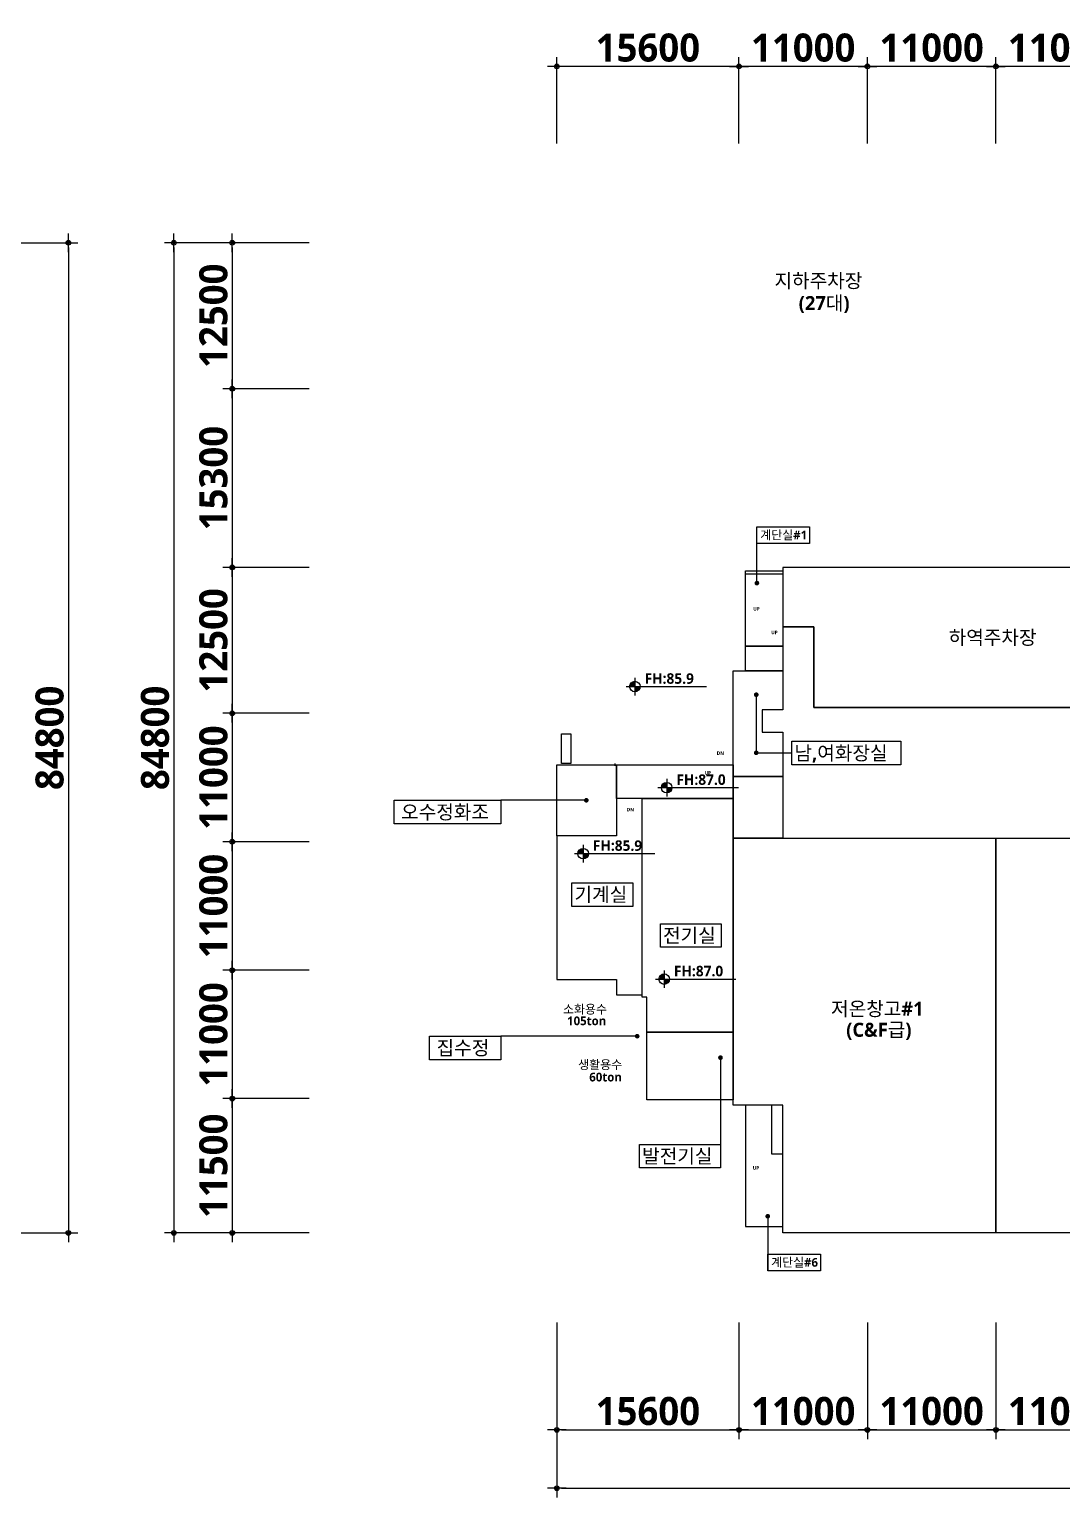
# Model space of a CAD drawing. Header units: millimetres. Extents: x 22503 to 190005487, y 16353 to 455456909.
# Drawn here: x 280483 to 368885, y 172937 to 298685 of the extents above; entities that cross this region are included whole.
import ezdxf
from ezdxf.enums import TextEntityAlignment as Align

# ---------------------------------------------------------------- set-up
doc = ezdxf.new("R2010")
doc.units = ezdxf.units.MM
doc.header["$LTSCALE"] = 400
doc.header["$MEASUREMENT"] = 0
doc.header["$PDSIZE"] = -10
doc.layers.get('0').update_dxf_attribs({"linetype": 'CONTINUOUS'})
doc.layers.get('Defpoints').update_dxf_attribs({"color": 153, "linetype": 'CONTINUOUS'})
doc.layers.add('A-ANNO-TEXT2', color=3, linetype='CONTINUOUS')
doc.layers.add('A-XXXX-SYMB', color=7, linetype='CONTINUOUS', lineweight=25)
doc.layers.add('면적', color=210, linetype='CONTINUOUS', plot=False)
doc.styles.add('SH_대대리576', font='')
doc.styles.get("Standard").update_dxf_attribs({"font": 'SIMPLEX.shx'})
doc.styles.get('SH_대대리576').set_extended_font_data('NanumGothic', bold=True)
doc.dimstyles.new('SHP 600', dxfattribs={"dimscale": 750, "dimtxt": 3.5, "dimasz": 1, "dimexe": 2, "dimexo": 2, "dimgap": 1, "dimtad": 1, "dimdec": 0, "dimzin": 0, "dimdsep": 46, "dimtxsty": 'Standard', "dimblk": 'DIMDOT', "dimcen": 0.09, "dimclrd": 256, "dimclre": 256, "dimclrt": 3, "dimadec": 0, "dimazin": 1, "dimtfac": 1, "dimtdec": 0, "dimtix": 1, "dimtmove": 2, "dimatfit": 0, "dimldrblk": 'DIMDOT', "dimfxl": 1, "dimtolj": 1, "dimtzin": 0, "dimlwd": -1, "dimlwe": -1, "dimarcsym": 0})

# ---------------------------------------------------------------- blocks, each defined once
blk = doc.blocks.new('DIMDOT')
at = {"color": 0}
blk.add_line((-2, 0), (2, 0), dxfattribs=at)
for radius in [0.5, 0.25]:
    blk.add_circle((0, 0), radius, dxfattribs=at)
blk = doc.blocks.new('*D8')
at = {"color": 0, "lineweight": -2}
for p, q in [((304455, 280408), (292055, 280408)), ((292855, 280008), (292855, 196008)), ((304455, 195608), (292055, 195608))]:
    blk.add_line(p, q, dxfattribs=at)
at = {"layer": 'Defpoints', "color": 0}
for p in [(305255, 280408), (292855, 195608), (305255, 195608)]:
    blk.add_point(p, dxfattribs=at)
at = {"color": 0, "linetype": 'ByBlock', "lineweight": -2, "xscale": 400, "yscale": 400, "zscale": 400}
for p, rotation in [((292855, 280408), 90), ((292855, 195608), 270)]:
    blk.add_blockref('DIMDOT', p, dxfattribs=dict(at, rotation=rotation))
at = {"color": 3, "insert": (291254, 238008), "char_height": 2400, "attachment_point": 5, "rotation": 90, "style": 'SH_대대리576'}
blk.add_mtext('\\A1;84800', dxfattribs=at)
blk = doc.blocks.new('*D9')
at = {"color": 0, "lineweight": -2}
for p, q in [((304455, 207108), (297055, 207108)), ((297855, 206708), (297855, 196008)), ((304455, 195608), (297055, 195608))]:
    blk.add_line(p, q, dxfattribs=at)
at = {"layer": 'Defpoints', "color": 0}
for p in [(305255, 207108), (297855, 195608), (305255, 195608)]:
    blk.add_point(p, dxfattribs=at)
at = {"color": 0, "linetype": 'ByBlock', "lineweight": -2, "xscale": 400, "yscale": 400, "zscale": 400}
for p, rotation in [((297855, 207108), 90), ((297855, 195608), 270)]:
    blk.add_blockref('DIMDOT', p, dxfattribs=dict(at, rotation=rotation))
at = {"color": 3, "insert": (296254, 201358), "char_height": 2400, "attachment_point": 5, "rotation": 90, "style": 'SH_대대리576'}
blk.add_mtext('\\A1;11500', dxfattribs=at)
blk = doc.blocks.new('*D10')
at = {"color": 0, "lineweight": -2}
for p, q in [((304455, 218108), (297055, 218108)), ((297855, 217708), (297855, 207508)), ((304455, 207108), (297055, 207108))]:
    blk.add_line(p, q, dxfattribs=at)
at = {"layer": 'Defpoints', "color": 0}
for p in [(305255, 218108), (297855, 207108), (305255, 207108)]:
    blk.add_point(p, dxfattribs=at)
at = {"color": 0, "linetype": 'ByBlock', "lineweight": -2, "xscale": 400, "yscale": 400, "zscale": 400}
for p, rotation in [((297855, 218108), 90), ((297855, 207108), 270)]:
    blk.add_blockref('DIMDOT', p, dxfattribs=dict(at, rotation=rotation))
at = {"color": 3, "insert": (296254, 212608), "char_height": 2400, "attachment_point": 5, "rotation": 90, "style": 'SH_대대리576'}
blk.add_mtext('\\A1;11000', dxfattribs=at)
blk = doc.blocks.new('*D11')
at = {"color": 0, "lineweight": -2}
for p, q in [((304455, 229108), (297055, 229108)), ((297855, 228708), (297855, 218508)), ((304455, 218108), (297055, 218108))]:
    blk.add_line(p, q, dxfattribs=at)
at = {"layer": 'Defpoints', "color": 0}
for p in [(305255, 229108), (297855, 218108), (305255, 218108)]:
    blk.add_point(p, dxfattribs=at)
at = {"color": 0, "linetype": 'ByBlock', "lineweight": -2, "xscale": 400, "yscale": 400, "zscale": 400}
for p, rotation in [((297855, 229108), 90), ((297855, 218108), 270)]:
    blk.add_blockref('DIMDOT', p, dxfattribs=dict(at, rotation=rotation))
at = {"color": 3, "insert": (296254, 223608), "char_height": 2400, "attachment_point": 5, "rotation": 90, "style": 'SH_대대리576'}
blk.add_mtext('\\A1;11000', dxfattribs=at)
blk = doc.blocks.new('*D12')
at = {"color": 0, "lineweight": -2}
for p, q in [((304455, 240108), (297055, 240108)), ((297855, 239708), (297855, 229508)), ((304455, 229108), (297055, 229108))]:
    blk.add_line(p, q, dxfattribs=at)
at = {"layer": 'Defpoints', "color": 0}
for p in [(305255, 240108), (297855, 229108), (305255, 229108)]:
    blk.add_point(p, dxfattribs=at)
at = {"color": 0, "linetype": 'ByBlock', "lineweight": -2, "xscale": 400, "yscale": 400, "zscale": 400}
for p, rotation in [((297855, 240108), 90), ((297855, 229108), 270)]:
    blk.add_blockref('DIMDOT', p, dxfattribs=dict(at, rotation=rotation))
at = {"color": 3, "insert": (296254, 234608), "char_height": 2400, "attachment_point": 5, "rotation": 90, "style": 'SH_대대리576'}
blk.add_mtext('\\A1;11000', dxfattribs=at)
blk = doc.blocks.new('*D13')
at = {"color": 0, "lineweight": -2}
for p, q in [((304455, 252608), (297055, 252608)), ((297855, 252208), (297855, 240508)), ((304455, 240108), (297055, 240108))]:
    blk.add_line(p, q, dxfattribs=at)
at = {"layer": 'Defpoints', "color": 0}
for p in [(305255, 252608), (297855, 240108), (305255, 240108)]:
    blk.add_point(p, dxfattribs=at)
at = {"color": 0, "linetype": 'ByBlock', "lineweight": -2, "xscale": 400, "yscale": 400, "zscale": 400}
for p, rotation in [((297855, 252608), 90), ((297855, 240108), 270)]:
    blk.add_blockref('DIMDOT', p, dxfattribs=dict(at, rotation=rotation))
at = {"color": 3, "insert": (296254, 246358), "char_height": 2400, "attachment_point": 5, "rotation": 90, "style": 'SH_대대리576'}
blk.add_mtext('\\A1;12500', dxfattribs=at)
blk = doc.blocks.new('*D14')
at = {"color": 0, "lineweight": -2}
for p, q in [((304455, 267908), (297055, 267908)), ((297855, 267508), (297855, 253008)), ((304455, 252608), (297055, 252608))]:
    blk.add_line(p, q, dxfattribs=at)
at = {"layer": 'Defpoints', "color": 0}
for p in [(305255, 267908), (297855, 252608), (305255, 252608)]:
    blk.add_point(p, dxfattribs=at)
at = {"color": 0, "linetype": 'ByBlock', "lineweight": -2, "xscale": 400, "yscale": 400, "zscale": 400}
for p, rotation in [((297855, 267908), 90), ((297855, 252608), 270)]:
    blk.add_blockref('DIMDOT', p, dxfattribs=dict(at, rotation=rotation))
at = {"color": 3, "insert": (296254, 260258), "char_height": 2400, "attachment_point": 5, "rotation": 90, "style": 'SH_대대리576'}
blk.add_mtext('\\A1;15300', dxfattribs=at)
blk = doc.blocks.new('*D15')
at = {"color": 0, "lineweight": -2}
for p, q in [((304455, 280408), (297055, 280408)), ((297855, 280008), (297855, 268308)), ((304455, 267908), (297055, 267908))]:
    blk.add_line(p, q, dxfattribs=at)
at = {"layer": 'Defpoints', "color": 0}
for p in [(305255, 280408), (297855, 267908), (305255, 267908)]:
    blk.add_point(p, dxfattribs=at)
at = {"color": 0, "linetype": 'ByBlock', "lineweight": -2, "xscale": 400, "yscale": 400, "zscale": 400}
for p, rotation in [((297855, 280408), 90), ((297855, 267908), 270)]:
    blk.add_blockref('DIMDOT', p, dxfattribs=dict(at, rotation=rotation))
at = {"color": 3, "insert": (296254, 274158), "char_height": 2400, "attachment_point": 5, "rotation": 90, "style": 'SH_대대리576'}
blk.add_mtext('\\A1;12500', dxfattribs=at)
blk = doc.blocks.new('*D16')
at = {"color": 0, "lineweight": -2}
for p, q in [((341255, 288908), (341255, 296308)), ((351855, 295508), (341655, 295508)), ((352255, 288908), (352255, 296308))]:
    blk.add_line(p, q, dxfattribs=at)
at = {"layer": 'Defpoints', "color": 0}
for p in [(341255, 295508), (341255, 288108), (352255, 288108)]:
    blk.add_point(p, dxfattribs=at)
at = {"color": 0, "linetype": 'ByBlock', "lineweight": -2, "xscale": 400, "yscale": 400, "zscale": 400, "rotation": 180}
blk.add_blockref('DIMDOT', (341255, 295508), dxfattribs=at)
at = {"color": 0, "linetype": 'ByBlock', "lineweight": -2, "xscale": 400, "yscale": 400, "zscale": 400}
blk.add_blockref('DIMDOT', (352255, 295508), dxfattribs=at)
at = {"color": 3, "insert": (346755, 297110), "char_height": 2400, "attachment_point": 5, "style": 'SH_대대리576'}
blk.add_mtext('\\A1;11000', dxfattribs=at)
blk = doc.blocks.new('*D17')
at = {"color": 0, "lineweight": -2}
for p, q in [((352255, 288908), (352255, 296308)), ((362855, 295508), (352655, 295508)), ((363255, 288908), (363255, 296308))]:
    blk.add_line(p, q, dxfattribs=at)
at = {"layer": 'Defpoints', "color": 0}
for p in [(352255, 295508), (352255, 288108), (363255, 288108)]:
    blk.add_point(p, dxfattribs=at)
at = {"color": 0, "linetype": 'ByBlock', "lineweight": -2, "xscale": 400, "yscale": 400, "zscale": 400, "rotation": 180}
blk.add_blockref('DIMDOT', (352255, 295508), dxfattribs=at)
at = {"color": 0, "linetype": 'ByBlock', "lineweight": -2, "xscale": 400, "yscale": 400, "zscale": 400}
blk.add_blockref('DIMDOT', (363255, 295508), dxfattribs=at)
at = {"color": 3, "insert": (357755, 297110), "char_height": 2400, "attachment_point": 5, "style": 'SH_대대리576'}
blk.add_mtext('\\A1;11000', dxfattribs=at)
blk = doc.blocks.new('*D18')
at = {"color": 0, "lineweight": -2}
for p, q in [((363255, 288908), (363255, 296308)), ((373855, 295508), (363655, 295508)), ((374255, 288908), (374255, 296308))]:
    blk.add_line(p, q, dxfattribs=at)
at = {"layer": 'Defpoints', "color": 0}
for p in [(363255, 295508), (363255, 288108), (374255, 288108)]:
    blk.add_point(p, dxfattribs=at)
at = {"color": 0, "linetype": 'ByBlock', "lineweight": -2, "xscale": 400, "yscale": 400, "zscale": 400, "rotation": 180}
blk.add_blockref('DIMDOT', (363255, 295508), dxfattribs=at)
at = {"color": 0, "linetype": 'ByBlock', "lineweight": -2, "xscale": 400, "yscale": 400, "zscale": 400}
blk.add_blockref('DIMDOT', (374255, 295508), dxfattribs=at)
at = {"color": 3, "insert": (368755, 297110), "char_height": 2400, "attachment_point": 5, "style": 'SH_대대리576'}
blk.add_mtext('\\A1;11000', dxfattribs=at)
blk = doc.blocks.new('*D25')
at = {"color": 0, "lineweight": -2}
for p, q in [((325655, 288908), (325655, 296308)), ((340855, 295508), (326055, 295508)), ((341255, 288908), (341255, 296308))]:
    blk.add_line(p, q, dxfattribs=at)
at = {"layer": 'Defpoints', "color": 0}
for p in [(325655, 295508), (325655, 288108), (341255, 288108)]:
    blk.add_point(p, dxfattribs=at)
at = {"color": 0, "linetype": 'ByBlock', "lineweight": -2, "xscale": 400, "yscale": 400, "zscale": 400, "rotation": 180}
blk.add_blockref('DIMDOT', (325655, 295508), dxfattribs=at)
at = {"color": 0, "linetype": 'ByBlock', "lineweight": -2, "xscale": 400, "yscale": 400, "zscale": 400}
blk.add_blockref('DIMDOT', (341255, 295508), dxfattribs=at)
at = {"color": 3, "insert": (333455, 297110), "char_height": 2400, "attachment_point": 5, "style": 'SH_대대리576'}
blk.add_mtext('\\A1;15600', dxfattribs=at)
blk = doc.blocks.new('A$C2E1A0DD2')
at = {"layer": 'A-XXXX-SYMB'}
h = blk.add_hatch(color=256, dxfattribs=at)
h.paths.add_polyline_path([(750, 1200, 0.4142136), (300, 750), (750, 750)])
h.paths.add_polyline_path([(1200, 750), (750, 750), (750, 300, 0.4142136)])
for p, q in [((750, 1500), (750, 0)), ((0, 750), (1500, 750))]:
    blk.add_line(p, q, dxfattribs=at)
blk.add_circle((750, 750), 450, dxfattribs=at)
blk = doc.blocks.new('A$C19A65A13')
at = {"layer": 'A-XXXX-SYMB'}
blk.add_line((1500, 750), (6891, 750), dxfattribs=at)
blk.add_blockref('A$C2E1A0DD2', (0, 0), dxfattribs=at)
blk = doc.blocks.new('*D34')
at = {"color": 0, "lineweight": -2}
for p, q in [((325655, 187937), (325655, 177937)), ((341255, 187937), (341255, 177937)), ((326055, 178737), (340855, 178737))]:
    blk.add_line(p, q, dxfattribs=at)
at = {"layer": 'Defpoints', "color": 0}
for p in [(325655, 188737), (341255, 188737), (341255, 178737)]:
    blk.add_point(p, dxfattribs=at)
at = {"color": 0, "linetype": 'ByBlock', "lineweight": -2, "xscale": 400, "yscale": 400, "zscale": 400, "rotation": 180}
blk.add_blockref('DIMDOT', (325655, 178737), dxfattribs=at)
at = {"color": 0, "linetype": 'ByBlock', "lineweight": -2, "xscale": 400, "yscale": 400, "zscale": 400}
blk.add_blockref('DIMDOT', (341255, 178737), dxfattribs=at)
at = {"color": 3, "insert": (333455, 180338), "char_height": 2400, "attachment_point": 5, "style": 'SH_대대리576'}
blk.add_mtext('\\A1;15600', dxfattribs=at)
blk = doc.blocks.new('*D35')
at = {"color": 0, "lineweight": -2}
for p, q in [((341255, 187937), (341255, 177937)), ((352255, 187937), (352255, 177937)), ((341655, 178737), (351855, 178737))]:
    blk.add_line(p, q, dxfattribs=at)
at = {"layer": 'Defpoints', "color": 0}
for p in [(341255, 188737), (352255, 188737), (352255, 178737)]:
    blk.add_point(p, dxfattribs=at)
at = {"color": 0, "linetype": 'ByBlock', "lineweight": -2, "xscale": 400, "yscale": 400, "zscale": 400, "rotation": 180}
blk.add_blockref('DIMDOT', (341255, 178737), dxfattribs=at)
at = {"color": 0, "linetype": 'ByBlock', "lineweight": -2, "xscale": 400, "yscale": 400, "zscale": 400}
blk.add_blockref('DIMDOT', (352255, 178737), dxfattribs=at)
at = {"color": 3, "insert": (346755, 180338), "char_height": 2400, "attachment_point": 5, "style": 'SH_대대리576'}
blk.add_mtext('\\A1;11000', dxfattribs=at)
blk = doc.blocks.new('*D36')
at = {"color": 0, "lineweight": -2}
for p, q in [((352255, 187937), (352255, 177937)), ((363255, 187937), (363255, 177937)), ((352655, 178737), (362855, 178737))]:
    blk.add_line(p, q, dxfattribs=at)
at = {"layer": 'Defpoints', "color": 0}
for p in [(352255, 188737), (363255, 188737), (363255, 178737)]:
    blk.add_point(p, dxfattribs=at)
at = {"color": 0, "linetype": 'ByBlock', "lineweight": -2, "xscale": 400, "yscale": 400, "zscale": 400, "rotation": 180}
blk.add_blockref('DIMDOT', (352255, 178737), dxfattribs=at)
at = {"color": 0, "linetype": 'ByBlock', "lineweight": -2, "xscale": 400, "yscale": 400, "zscale": 400}
blk.add_blockref('DIMDOT', (363255, 178737), dxfattribs=at)
at = {"color": 3, "insert": (357755, 180338), "char_height": 2400, "attachment_point": 5, "style": 'SH_대대리576'}
blk.add_mtext('\\A1;11000', dxfattribs=at)
blk = doc.blocks.new('*D37')
at = {"color": 0, "lineweight": -2}
for p, q in [((363255, 187937), (363255, 177937)), ((374255, 187937), (374255, 177937)), ((363655, 178737), (373855, 178737))]:
    blk.add_line(p, q, dxfattribs=at)
at = {"layer": 'Defpoints', "color": 0}
for p in [(363255, 188737), (374255, 188737), (374255, 178737)]:
    blk.add_point(p, dxfattribs=at)
at = {"color": 0, "linetype": 'ByBlock', "lineweight": -2, "xscale": 400, "yscale": 400, "zscale": 400, "rotation": 180}
blk.add_blockref('DIMDOT', (363255, 178737), dxfattribs=at)
at = {"color": 0, "linetype": 'ByBlock', "lineweight": -2, "xscale": 400, "yscale": 400, "zscale": 400}
blk.add_blockref('DIMDOT', (374255, 178737), dxfattribs=at)
at = {"color": 3, "insert": (368755, 180338), "char_height": 2400, "attachment_point": 5, "style": 'SH_대대리576'}
blk.add_mtext('\\A1;11000', dxfattribs=at)
blk = doc.blocks.new('*D46')
at = {"color": 0, "lineweight": -2}
for p, q in [((325655, 187937), (325655, 172937)), ((440255, 187937), (440255, 172937)), ((326055, 173737), (439855, 173737))]:
    blk.add_line(p, q, dxfattribs=at)
at = {"layer": 'Defpoints', "color": 0}
for p in [(325655, 188737), (440255, 188737), (440255, 173737)]:
    blk.add_point(p, dxfattribs=at)
at = {"color": 0, "linetype": 'ByBlock', "lineweight": -2, "xscale": 400, "yscale": 400, "zscale": 400, "rotation": 180}
blk.add_blockref('DIMDOT', (325655, 173737), dxfattribs=at)
at = {"color": 0, "linetype": 'ByBlock', "lineweight": -2, "xscale": 400, "yscale": 400, "zscale": 400}
blk.add_blockref('DIMDOT', (440255, 173737), dxfattribs=at)
at = {"color": 3, "insert": (382955, 175338), "char_height": 2400, "attachment_point": 5, "style": 'SH_대대리576'}
blk.add_mtext('\\A1;114600', dxfattribs=at)
blk = doc.blocks.new('*D5417')
at = {"color": 0, "lineweight": -2}
for p, q in [((269425, 280408), (284625, 280408)), ((283825, 280008), (283825, 196008)), ((269425, 195608), (284625, 195608))]:
    blk.add_line(p, q, dxfattribs=at)
at = {"layer": 'Defpoints', "color": 0}
for p in [(268625, 280408), (268625, 195608), (283825, 195608)]:
    blk.add_point(p, dxfattribs=at)
at = {"color": 0, "linetype": 'ByBlock', "lineweight": -2, "xscale": 400, "yscale": 400, "zscale": 400}
for p, rotation in [((283825, 280408), 90), ((283825, 195608), 270)]:
    blk.add_blockref('DIMDOT', p, dxfattribs=dict(at, rotation=rotation))
at = {"color": 3, "insert": (282224, 238008), "char_height": 2400, "attachment_point": 5, "rotation": 90, "style": 'SH_대대리576'}
blk.add_mtext('\\A1;84800', dxfattribs=at)

msp = doc.modelspace()

# ---------------------------------------------------------------- linework, layer by layer
for points in [[(342786.3, 256087.2), (347296.3, 256087.2), (347296.3, 254657.2), (342786.3, 254657.2)], [(341805.3, 252058.2), (345005.3, 252058.2), (345005.3, 243758.2), (341805.3, 243758.2)], [(345779.2, 237713.8), (355127.8, 237713.8), (355127.8, 235695.7), (345779.2, 235695.7)], [(311713.9, 232658.2), (320860.5, 232658.2), (320860.5, 230640), (311713.9, 230640)], [(326947, 225595.9), (332155.6, 225595.9), (332155.6, 223577.7), (326947, 223577.7)], [(334521.9, 222086), (339730.4, 222086), (339730.4, 220067.8), (334521.9, 220067.8)], [(314752.4, 212457), (320860.5, 212457), (320860.5, 210438.8), (314752.4, 210438.8)], [(332736.2, 203188.9), (339669.7, 203188.9), (339669.7, 201170.8), (332736.2, 201170.8)], [(343716.3, 193792.2), (348226.3, 193792.2), (348226.3, 192362.2), (343716.3, 192362.2)]]:
    msp.add_lwpolyline(points, close=True)
for points in [[(342786.3, 251262.2), (342786.3, 254657.2)], [(342731.3, 241701.8), (342731.3, 236727.2), (345779.2, 236727.2)], [(328180.3, 232658.2), (320860.5, 232658.2)], [(332536.3, 212457), (320860.5, 212457)], [(339669.7, 210617.9), (339669.7, 203188.9)], [(343716.3, 197037.2), (343716.3, 192362.2)]]:
    msp.add_lwpolyline(points)
at = {"const_width": 200}
for points in [[(342686.3, 251262.2, 1), (342886.3, 251262.2, 1)], [(342631.3, 241701.8, 1), (342831.3, 241701.8, 1)], [(342631.3, 236727.2, 1), (342831.3, 236727.2, 1)], [(328080.3, 232658.2, 1), (328280.3, 232658.2, 1)], [(332436.3, 212457, 1), (332636.3, 212457, 1)], [(339569.7, 210617.9, 1), (339769.7, 210617.9, 1)], [(343616.3, 197037.2, 1), (343816.3, 197037.2, 1)]]:
    msp.add_lwpolyline(points, format="xyb", close=True, dxfattribs=at)
at = {"layer": '면적'}
msp.add_line((330655.3, 235608.2), (330655.3, 235808.2), dxfattribs=at)
for points in [[(341805.3, 252308.2), (345005.3, 252308.2), (345005.3, 245858.2), (341805.3, 245858.2)], [(345005.3, 252608.2), (345005.3, 247528.2), (347655.3, 247528.2), (347655.3, 240610.5), (378855.3, 240608.2), (378855.3, 247528.2), (381505.3, 247528.2), (381505.3, 252608.2)], [(345005.3, 243758.2), (341805.3, 243758.2), (341805.3, 245858.2), (345005.3, 245858.2)], [(340755.3, 243758.2), (345005.3, 243758.2), (345005.3, 240418.2), (343225.3, 240418.2), (343225.3, 238498.2), (345005.3, 238498.2), (345005.3, 234698.2), (340755.3, 234698.2)], [(326055.3, 238358.2), (326855.3, 238358.2), (326855.3, 235808.2), (326055.3, 235808.2)], [(325655.3, 235708.2), (330755.3, 235708.2), (330755.3, 229608.2), (325655.3, 229608.2)], [(330755.3, 235708.2), (340755.3, 235708.2), (340755.3, 232808.2), (330755.3, 232808.2)], [(340755.3, 234698.2), (345005.3, 234698.2), (345005.3, 229408.2), (340755.3, 229408.2)], [(333355.3, 212808.2), (333355.3, 215808.2), (332955.3, 215808.2), (332955.3, 232808.2), (340755.3, 232808.2), (340755.3, 212808.2)], [(340755.3, 229408.2), (363255.3, 229408.2), (363255.3, 195608.2), (345005.3, 195608.2), (345005.3, 206558.2), (340755.3, 206558.2)], [(384955.3, 207108.2), (384955.3, 204458.2), (381505.3, 204458.2), (381505.3, 195608.2), (363255.3, 195608.2), (363255.3, 229408.2), (385255.3, 229408.2), (385255.3, 207108.2), (384955.3, 207108.2)], [(344055.3, 206558.2), (341805.3, 206558.2), (341805.3, 196158.2), (345005.3, 196158.2), (345005.3, 202358.2), (344055.3, 202358.2)]]:
    msp.add_lwpolyline(points, close=True, dxfattribs=at)
for points in [[(378855.3, 240608.2), (347655.3, 240608.2), (347655.3, 247528.2), (345005.3, 247528.2), (345005.3, 240418.2), (345005.3, 240418.2), (343225.3, 240418.2), (343225.3, 238498.2), (345005.3, 238498.2), (345005.3, 234698.2), (345005.3, 234698.2), (345005.3, 233608.2), (345005.3, 233608.2), (345005.3, 229408.2), (440255.3, 229408.2)], [(325655.3, 229608.2), (325655.3, 217308.2), (330755.3, 217308.2), (330755.3, 216008.2), (332955.3, 216008.2), (332955.3, 232808.2), (330755.3, 232808.2), (330755.3, 229608.2), (325655.3, 229608.2)], [(333355.3, 212808.2), (340755.3, 212808.2), (340755.3, 207008.2), (333355.3, 207008.2), (333355.3, 212808.2)]]:
    msp.add_lwpolyline(points, dxfattribs=at)

# ---------------------------------------------------------------- block references
for p in [(331590.7, 241648.1), (334313, 232991.1), (327160.4, 227341.3), (334100.8, 216593.6)]:
    msp.add_blockref('A$C19A65A13', p)

# ---------------------------------------------------------------- texts
at = {"color": 1, "style": 'SH_대대리576'}
for s, p in [('FH:85.9', (333172, 243089)), ('FH:87.0', (335894.3, 234432)), ('FH:85.9', (328741.7, 228782.2)), ('FH:87.0', (335682.2, 218034.5))]:
    msp.add_text(s, height=900, dxfattribs=at).set_placement(p, align=Align.MIDDLE_LEFT)
at = {"layer": 'A-ANNO-TEXT2', "style": 'SH_대대리576'}
for s, height, p in [('지하주차장', 1200, (344292.9, 276556.4)), ('(27대)', 1200, (346370.2, 274644.8)), ('계단실#1', 750, (343075.1, 255007)), ('UP', 300, (342473.7, 248902.1)), ('UP', 300, (344012.3, 246884.4)), ('하역주차장', 1200, (359210.2, 246001.8)), ('DN', 300, (339349.5, 236543.1)), ('남,여화장실', 1200, (346003.3, 236108)), ('UP', 300, (338303.5, 234856.5)), ('오수정화조', 1200, (312318.4, 231052.4)), ('DN', 300, (331638.8, 231712.9)), ('기계실', 1200, (327171.1, 223990)), ('전기실', 1200, (334746, 220480.2)), ('소화용수', 750, (326181.5, 214385.8)), ('저온창고#1', 1200, (349135.2, 214201.8)), ('105ton', 750, (326534.8, 213397)), ('(C&F급)', 1200, (350438.1, 212407)), ('집수정', 1200, (315356.9, 210851.1)), ('생활용수', 750, (327484.3, 209634.6)), ('60ton', 750, (328432.3, 208579.9)), ('발전기실', 1200, (332960.3, 201583.1)), ('UP', 300, (342433.6, 201028)), ('계단실#6', 750, (344005.1, 192712))]:
    msp.add_text(s, height=height, dxfattribs=at).set_placement(p)

# ---------------------------------------------------------------- dimensions: what is measured, and where the dimension line sits
for base, p1, p2, picture, middle in [((325655.3, 295508.2), (341255.3, 288108.2), (325655.3, 288108.2), '*D25', (333455.3, 297109.8)), ((341255.3, 295508.2), (352255.3, 288108.2), (341255.3, 288108.2), '*D16', (346755.3, 297109.8)), ((352255.3, 295508.2), (363255.3, 288108.2), (352255.3, 288108.2), '*D17', (357755.3, 297109.8)), ((363255.3, 295508.2), (374255.3, 288108.2), (363255.3, 288108.2), '*D18', (368755.3, 297109.8))]:
    dim = msp.add_linear_dim(base=base, p1=p1, p2=p2, dimstyle='SHP 600')
    dim.commit()
    dim.dimension.update_dxf_attribs({"geometry": picture, "text_midpoint": middle})
for base, p1, p2, angle, picture, middle in [((283825.4, 195608.2), (268625.4, 280408.2), (268625.4, 195608.2), 90, '*D5417', (282223.8, 238008.2)), ((292855.3, 195608.2), (305255.3, 280408.2), (305255.3, 195608.2), 90, '*D8', (291253.8, 238008.2)), ((297855.3, 267908.2), (305255.3, 280408.2), (305255.3, 267908.2), 90, '*D15', (296253.8, 274158.2)), ((297855.3, 252608.2), (305255.3, 267908.2), (305255.3, 252608.2), 90, '*D14', (296253.8, 260258.2)), ((297855.3, 240108.2), (305255.3, 252608.2), (305255.3, 240108.2), 90, '*D13', (296253.8, 246358.2)), ((297855.3, 229108.2), (305255.3, 240108.2), (305255.3, 229108.2), 90, '*D12', (296253.8, 234608.2)), ((297855.3, 218108.2), (305255.3, 229108.2), (305255.3, 218108.2), 90, '*D11', (296253.8, 223608.2)), ((297855.3, 207108.2), (305255.3, 218108.2), (305255.3, 207108.2), 90, '*D10', (296253.8, 212608.2)), ((297855.3, 195608.2), (305255.3, 207108.2), (305255.3, 195608.2), 90, '*D9', (296253.8, 201358.2)), ((341255.3, 178736.8), (325655.3, 188736.8), (341255.3, 188736.8), 180, '*D34', (333455.3, 180338.4)), ((440255.3, 173736.8), (325655.3, 188736.8), (440255.3, 188736.8), 180, '*D46', (382955.3, 175338.4)), ((352255.3, 178736.8), (341255.3, 188736.8), (352255.3, 188736.8), 180, '*D35', (346755.3, 180338.4)), ((363255.3, 178736.8), (352255.3, 188736.8), (363255.3, 188736.8), 180, '*D36', (357755.3, 180338.4)), ((374255.3, 178736.8), (363255.3, 188736.8), (374255.3, 188736.8), 180, '*D37', (368755.3, 180338.4))]:
    dim = msp.add_linear_dim(base=base, p1=p1, p2=p2, angle=angle, dimstyle='SHP 600')
    dim.commit()
    dim.dimension.update_dxf_attribs({"geometry": picture, "text_midpoint": middle})

doc.saveas('drawing.dxf')
